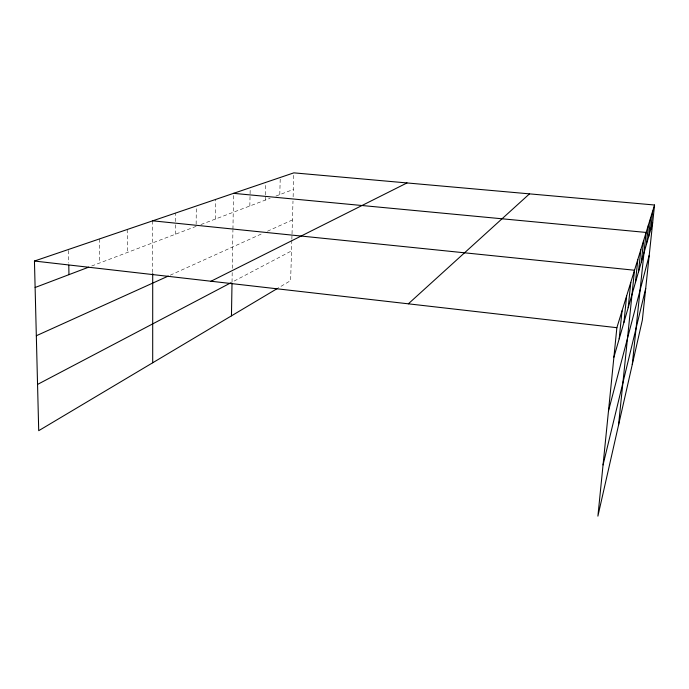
<?xml version="1.0" encoding="UTF-8"?>
<svg xmlns="http://www.w3.org/2000/svg" width="689" height="689" viewBox="0 0 689 689"><rect width="100%" height="100%" fill="white"/><g stroke="black" fill="none" stroke-linecap="round" stroke-linejoin="round"><path stroke-width="0.52" stroke-dasharray="3.44 2.58" d="M152.708 272.517L152.717 220.824M175.299 234.277L175.359 222.633M175.359 221.582L175.402 213.116M196.141 224.226L196.305 207.079M215.373 219.059L215.64 199.44M232.193 272.577L232.029 282.18L291.516 250.917M232.271 268.314L232.925 230.152M232.942 229.101L233.554 193.342M249.831 205.977L250.064 194.798M250.09 193.781L250.21 187.684M265.317 200.103L265.42 195.934M265.446 194.892L265.739 182.404M279.786 194.608L280.251 177.469M291.835 240.228L290.629 280.604L277.262 288.562M291.86 239.161L291.99 234.889M292.024 233.821L292.997 201.016M293.126 196.813L293.833 172.853M170.243 275.187L262.621 233.416M267.427 231.237L292.437 219.929M91.654 266.032L196.124 226.371M200.93 224.545L270.14 198.268M275.927 196.072L293.342 189.458M68.521 250.503L68.745 263.103M99.276 238.997L99.543 263.034M127.224 229.497L127.344 252.484"/><path stroke-width="1.03" d="M152.7 362.776L152.708 273.576M231.452 315.855L232.012 283.231M654.55 205.012L616.87 327.688L597.897 516.147L642.346 320.118L654.55 205.012L293.833 172.853L34.45 261.036L38.713 430.685L277.262 288.562M619.196 338.824L622.038 310.877M623.933 322.409L626.645 295.865M628.187 307.664L630.779 282.395M618.524 425.182L634.517 270.234L152.717 220.824M635.413 282.593L637.807 259.512M638.514 271.845L640.822 249.711M641.356 261.984L643.578 240.719M632.269 364.541L646.127 232.443L233.554 193.342M646.394 244.517L648.47 224.803M648.642 236.74L650.649 217.715M650.726 229.515L652.664 211.135M603.056 464.929L645.705 288.441M608.49 410.902L649.21 255.352M613.899 357.203L652.664 222.78M408.344 303.823L529.496 193.859M37.55 384.419L231.099 282.671M210.998 281.241L407.001 182.938M36.328 335.741L168.288 276.065M35.113 287.502L88.692 267.16M34.45 261.036L616.87 327.688M68.788 265.205L68.952 274.653"/></g></svg>
